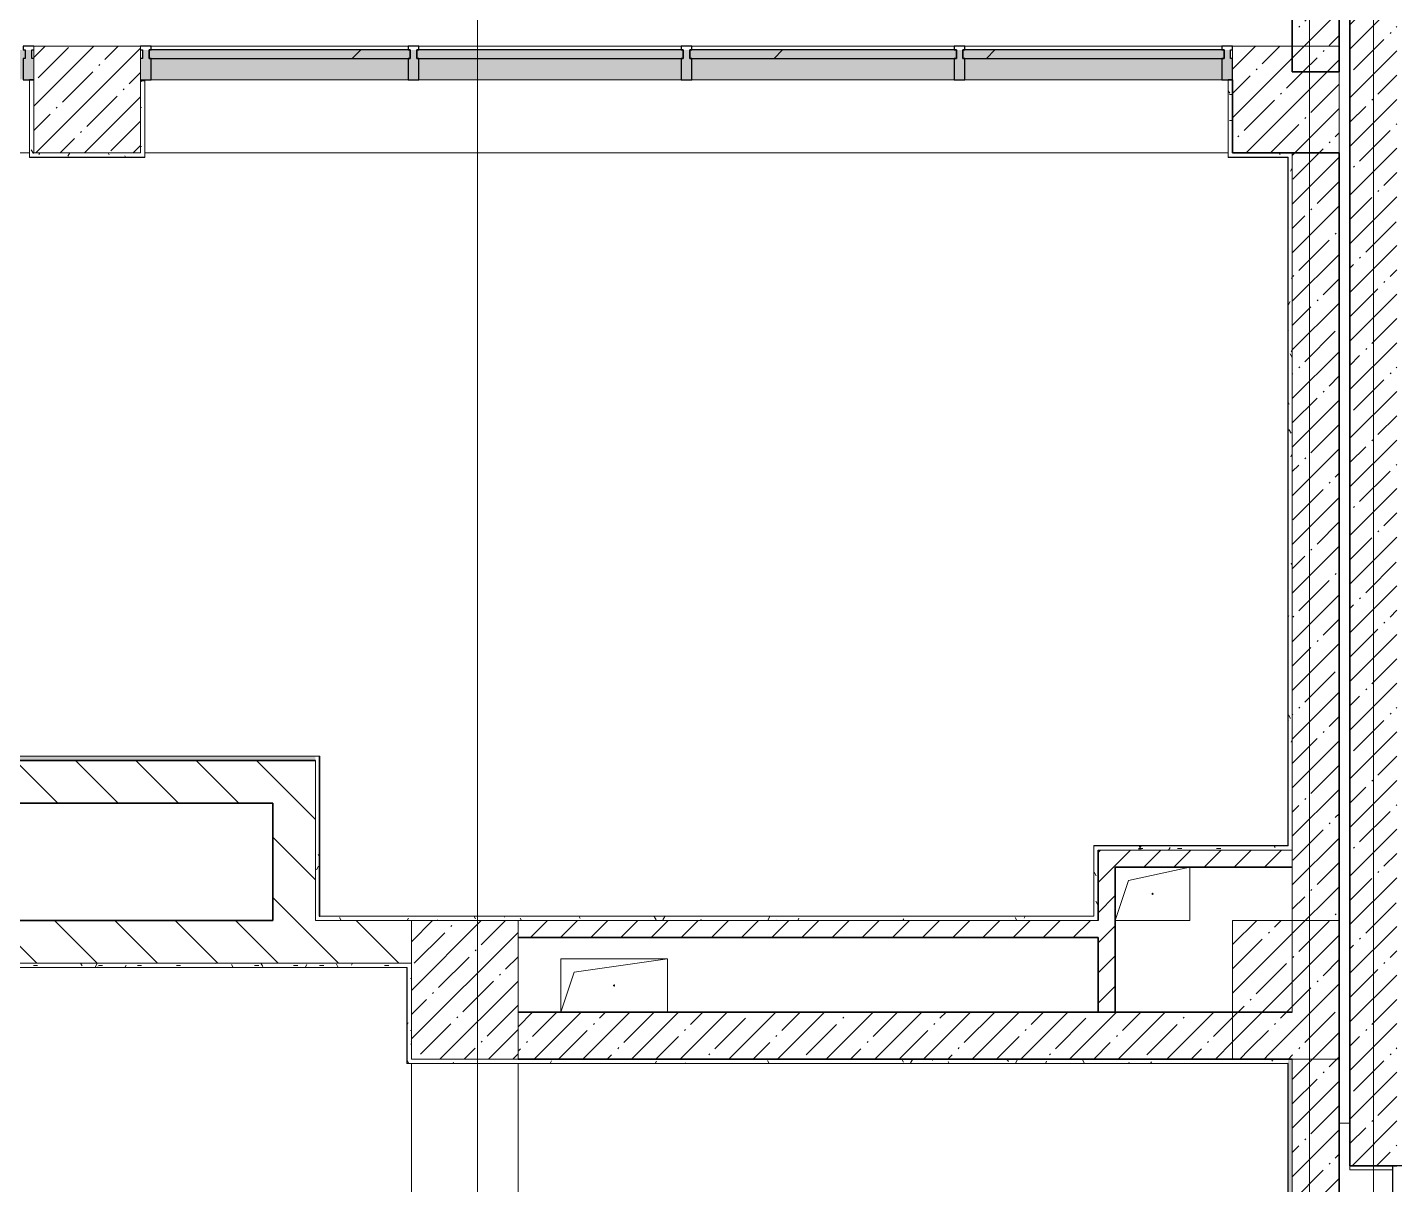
# Model space of a CAD drawing. Header units: millimetres. Extents: x 3914 to 443608, y -156176 to 78197.
# Drawn here: x 393969 to 400380, y -135666 to -130238 of the extents above; entities that cross this region are included whole.
import ezdxf

# ---------------------------------------------------------------- set-up
doc = ezdxf.new("R2010")
doc.units = ezdxf.units.MM
doc.layers.add('A-AREA-PATT-3', color=7, linetype='Continuous', lineweight=5, true_color=0xe6fae8, transparency=1)
for name, color, linetype, lineweight in [('A-FLOR', 7, 'Continuous', 9), ('A-GENM', 7, 'Continuous', 9), ('A-GLAZ-CURT', 7, 'Continuous', 9), ('A-GLAZ-CURT-1', 7, 'Continuous', 5), ('A-GLAZ-CURT-2', 7, 'Continuous', 25), ('A-GLAZ-CWMG', 7, 'Continuous', 9), ('A-GLAZ-CWMG-1', 7, 'Continuous', 25), ('A-WALL', 7, 'Continuous', 5), ('A-WALL-1', 7, 'Continuous', 35), ('I-WALL', 7, 'Continuous', 5), ('S-COLS', 7, 'Continuous', 9), ('S-COLS-1', 7, 'Continuous', 5), ('Оси', 7, 'Continuous', 9)]:
    doc.layers.add(name, color=color, linetype=linetype, lineweight=lineweight)
doc.layers.add('A-WALL-FNSH-1', color=9, linetype='Continuous', lineweight=5, true_color=0x808080)
pattern_1 = [(45, (315419.7, -145976.68), (-114.04925, 114.04925), []), (45, (315533.75, -145976.68), (-114.04925, 114.04925), [201.612, -40.322, 6.706, -33.617])]
pattern_2 = [(135, (315419.7, -145976.68), (-141.42136, -141.42136), [])]
pattern_3 = [(45, (315419.7, -145976.68), (-70.71068, 70.71068), [])]
pattern_4 = [(0, (315419.7, -145976.68), (243.84, 60.96), [20.117, -162.763, 20.117, -162.763, -975.36]), (0, (315419.7, -145976.68), (243.84, 60.96), [-365.76, 20.117, -345.643, 20.117, -162.763, -426.72]), (0, (315419.7, -145976.68), (243.84, 60.96), [-914.4, 20.117, -101.803, 20.117, -284.683]), (120, (315511.14, -145946.2), (-174.71291, 180.691634), [20.117, -162.763, 20.117, -162.763, -975.36]), (120, (315511.14, -145946.2), (-174.71291, 180.691634), [-365.76, 20.117, -345.643, 20.117, -162.763, -426.72]), (120, (315511.14, -145946.2), (-174.71291, 180.691634), [-914.4, 20.117, -101.803, 20.117, -284.683]), (240, (315541.62, -145824.28), (-69.12709, -241.651634), [20.117, -162.763, 20.117, -162.763, -975.36]), (240, (315541.62, -145824.28), (-69.12709, -241.651634), [-365.76, 20.117, -345.643, 20.117, -162.763, -426.72]), (240, (315541.62, -145824.28), (-69.12709, -241.651634), [-914.4, 20.117, -101.803, 20.117, -284.683])]

# ---------------------------------------------------------------- blocks, each defined once
blk = doc.blocks.new('BSC_Колонна _Прямоугольная - 500х500-V565-Объем проектирования 3 этажа')
at = {"layer": 'S-COLS-1'}
h = blk.add_hatch(dxfattribs=at)
h.set_pattern_fill('FP_111', color=256, style=0, pattern_type=2)
h.set_pattern_definition([(45, (-78830, -15400), (-114.04925, 114.04925), []), (45, (-78715.95, -15400), (-114.04925, 114.04925), [201.613, -40.323, 6.706, -33.617])])
h.paths.add_polyline_path([(250, -250), (250, 250), (-250, 250), (-250, -250), (208, -250)])
for p, q in [((250, 250), (-250, 250)), ((-250, 250), (-250, -250)), ((250, -250), (250, 250)), ((-250, -250), (250, -250))]:
    blk.add_line(p, q, dxfattribs=at)
blk = doc.blocks.new('GM_Отверстие прямоугольное _в плите_ - Отверстие-V590-Объем проектирования 3 этажа')
at = {"layer": 'A-GENM'}
for p, q in [((-250, -125), (-250, 125)), ((-250, 125), (250, 125)), ((250, 125), (-250, 125)), ((-250, 125), (-250, -125)), ((-187.5, 62.5), (250, 125)), ((250, 125), (250, -125)), ((250, -125), (250, 125)), ((-250, -125), (-187.5, 62.5))]:
    blk.add_line(p, q, dxfattribs=at)
for start, end in [(360, 180), (180, 360)]:
    blk.add_arc((0, 0), 2.5, start, end, dxfattribs=at)
blk = doc.blocks.new('Прямоугольный импост - Импост структурный с накладкой - 160мм-30335138-Объем проектирования 3 этажа')
at = {"layer": 'A-GLAZ-CWMG-1'}
for p, q in [((-50, 40), (-50, 140)), ((-50, 140), (0, 140)), ((-40, 40), (-50, 40)), ((-50, -17), (-50, 0)), ((-50, 0), (-40, 0)), ((-40, 0), (-40, 40)), ((-10, 40), (-10, 0)), ((0, 40), (-10, 40)), ((-10, 0), (0, 0)), ((0, -17), (-50, -17))]:
    blk.add_line(p, q, dxfattribs=at)
blk = doc.blocks.new('Системная панель - Стекло - 40мм-30335156-Объем проектирования 3 этажа')
at = {"layer": 'A-GLAZ-CURT-1'}
h = blk.add_hatch(dxfattribs=at)
h.set_pattern_fill('FP_225', color=256, style=0, pattern_type=2)
h.set_pattern_definition([(45, (-79932.5, -15433), (-565.6854, 565.6854), [400, -1200]), (45, (-80332.5, -15633), (-565.6854, 565.6854), [1200, -400]), (45, (-79532.5, -15833), (-565.6854, 565.6854), [400, -1200])])
h.paths.add_polyline_path([(602.5, -40), (612.5, -40), (612.5, 0), (-612.5, -1.1), (-612.5, -40), (393.3, -40)])
at = {"layer": 'A-GLAZ-CURT-2'}
for p, q in [((612.5, 0), (-612.5, 0)), ((-612.5, 0), (-612.5, -40)), ((-612.5, -40), (612.5, -40)), ((612.5, -40), (612.5, 0))]:
    blk.add_line(p, q, dxfattribs=at)
blk = doc.blocks.new('Прямоугольный импост - Импост структурный с накладкой - 160мм-23562106-Объем проектирования 3 этажа')
at = {"layer": 'A-GLAZ-CWMG'}
for p, q in [((80335, 15650), (79130, 15650)), ((80335, 15493), (79130, 15493))]:
    blk.add_line(p, q, dxfattribs=at)
blk = doc.blocks.new('Прямоугольный импост - Импост структурный с накладкой - 160мм-V599-Объем проектирования 3 этажа')
at = {"layer": 'A-GLAZ-CWMG-1'}
for p, q in [((-50, 40), (-50, 140)), ((-50, 140), (0, 140)), ((0, 140), (0, 40)), ((-40, 40), (-50, 40)), ((-50, -17), (-50, 0)), ((-50, 0), (-40, 0)), ((-40, 0), (-40, 40)), ((-10, 40), (-10, 0)), ((0, 40), (-10, 40)), ((-10, 0), (0, 0)), ((0, 0), (0, -17)), ((0, -17), (-50, -17))]:
    blk.add_line(p, q, dxfattribs=at)
blk = doc.blocks.new('Прямоугольный импост - Импост структурный с накладкой - 160мм-V600-Объем проектирования 3 этажа')
at = {"layer": 'A-GLAZ-CWMG-1'}
for p, q in [((0, 140), (-50, 140)), ((-50, 140), (-50, 40)), ((-50, 40), (-40, 40)), ((-40, 0), (-50, 0)), ((-50, 0), (-50, -17)), ((-40, 40), (-40, 0)), ((-10, 0), (-10, 40)), ((-10, 40), (0, 40)), ((0, 0), (-10, 0)), ((-50, -17), (0, -17))]:
    blk.add_line(p, q, dxfattribs=at)
blk = doc.blocks.new('Системная панель - Стекло - 40мм-30335157-Объем проектирования 3 этажа')
at = {"layer": 'A-GLAZ-CURT-1'}
h = blk.add_hatch(dxfattribs=at)
h.set_pattern_fill('FP_226', color=256, style=0, pattern_type=2)
h.set_pattern_definition([(45, (-82480, -15433), (-565.6854, 565.6854), [400, -1200]), (45, (-82880, -15633), (-565.6854, 565.6854), [1200, -400]), (45, (-82080, -15833), (-565.6854, 565.6854), [400, -1200])])
h.paths.add_polyline_path([(625, -40), (625, 0), (-625, 0), (-625, -40), (615, -40)])
at = {"layer": 'A-GLAZ-CURT-2'}
for p, q in [((625, 0), (-625, 0)), ((-625, 0), (-625, -40)), ((-625, -40), (625, -40)), ((625, -40), (625, 0))]:
    blk.add_line(p, q, dxfattribs=at)
blk = doc.blocks.new('Прямоугольный импост - Импост структурный с накладкой - 160мм-23562108-Объем проектирования 3 этажа')
at = {"layer": 'A-GLAZ-CWMG'}
for p, q in [((82895, 15650), (81665, 15650)), ((82895, 15493), (81665, 15493))]:
    blk.add_line(p, q, dxfattribs=at)
blk = doc.blocks.new('Прямоугольный импост - Импост структурный с накладкой - 160мм-30335135-Объем проектирования 3 этажа')
at = {"layer": 'A-GLAZ-CWMG-1'}
for p, q in [((-25, 40), (-25, 140)), ((-25, 140), (25, 140)), ((25, 140), (25, 40)), ((-15, 40), (-25, 40)), ((-25, -17), (-25, 0)), ((-25, 0), (-15, 0)), ((-15, 0), (-15, 40)), ((15, 40), (15, 0)), ((25, 40), (15, 40)), ((15, 0), (25, 0)), ((25, 0), (25, -17)), ((25, -17), (-25, -17))]:
    blk.add_line(p, q, dxfattribs=at)
blk = doc.blocks.new('GM_Отверстие прямоугольное _в плите_ - Отверстие-V615-Объем проектирования 3 этажа')
at = {"layer": 'A-GENM'}
for p, q in [((-112.5, 62.5), (175, 125)), ((175, 125), (175, -125)), ((175, -125), (175, 125)), ((-175, -125), (-112.5, 62.5)), ((175, -125), (-175, -125)), ((-175, -125), (175, -125))]:
    blk.add_line(p, q, dxfattribs=at)
for start, end in [(360, 180), (180, 360)]:
    blk.add_arc((0, 0), 2.5, start, end, dxfattribs=at)
blk = doc.blocks.new('Прямоугольный импост - Импост структурный с накладкой - 190мм-33184358-Объем проектирования 3 этажа')
at = {"layer": 'A-GLAZ-CWMG-1'}
for p, q in [((0, 17), (-50, 17)), ((-50, 17), (-50, 0)), ((-50, 0), (-40, 0)), ((-40, 0), (-40, -40)), ((-10, -40), (-10, 0)), ((-10, 0), (0, 0)), ((0, 0), (0, 17)), ((-40, -40), (-50, -40)), ((-50, -40), (-50, -190)), ((0, -40), (-10, -40)), ((0, -190), (0, -40)), ((-50, -190), (0, -190))]:
    blk.add_line(p, q, dxfattribs=at)
blk = doc.blocks.new('BSC_Колонна _Прямоугольная - 650х500-V628-Объем проектирования 3 этажа')
at = {"layer": 'S-COLS-1'}
h = blk.add_hatch(dxfattribs=at)
h.set_pattern_fill('FP_173', color=256, style=0, pattern_type=2)
h.set_pattern_definition([(135, (11225, -80600), (-114.04925, -114.04925), []), (135, (11225, -80485.95), (-114.04925, -114.04925), [201.612, -40.322, 6.706, -33.617])])
h.paths.add_polyline_path([(325, 250), (-325, 250), (-325, -250), (325, -250)])
for p, q in [((325, 250), (-325, 250)), ((-325, 250), (-325, -250)), ((325, -250), (325, 250)), ((-325, -250), (325, -250))]:
    blk.add_line(p, q, dxfattribs=at)
blk = doc.blocks.new('Системная панель - Стекло - 40мм-V637-Объем проектирования 3 этажа')
at = {"layer": 'A-GLAZ-CURT-2'}
for p, q in [((625, 0), (-625, 0)), ((-625, 0), (-625, -40)), ((-625, -40), (625, -40)), ((625, -40), (625, 0))]:
    blk.add_line(p, q, dxfattribs=at)
blk = doc.blocks.new('Прямоугольный импост - Импост структурный с накладкой - 160мм-23562109-Объем проектирования 3 этажа')
at = {"layer": 'A-GLAZ-CWMG'}
for p, q in [((81615, 15650), (80385, 15650)), ((81615, 15493), (80385, 15493))]:
    blk.add_line(p, q, dxfattribs=at)
blk = doc.blocks.new('Прямоугольный импост - Импост структурный с накладкой - 160мм-30335136-Объем проектирования 3 этажа')
at = {"layer": 'A-GLAZ-CWMG-1'}
for p, q in [((-25, 40), (-25, 140)), ((-25, 140), (25, 140)), ((25, 140), (25, 40)), ((-15, 40), (-25, 40)), ((-25, -17), (-25, 0)), ((-25, 0), (-15, 0)), ((-15, 0), (-15, 40)), ((15, 40), (15, 0)), ((25, 40), (15, 40)), ((15, 0), (25, 0)), ((25, 0), (25, -17)), ((25, -17), (-25, -17))]:
    blk.add_line(p, q, dxfattribs=at)
blk = doc.blocks.new('Системная панель - Стекло - 40мм-V639-Объем проектирования 3 этажа')
at = {"layer": 'A-GLAZ-CURT-1'}
h = blk.add_hatch(dxfattribs=at)
h.set_pattern_fill('FP_231', color=256, style=0, pattern_type=2)
h.set_pattern_definition([(45, (-83747.5, -15433), (-565.6854, 565.6854), [400, -1200]), (45, (-84147.5, -15633), (-565.6854, 565.6854), [1200, -400]), (45, (-83347.5, -15833), (-565.6854, 565.6854), [400, -1200])])
h.paths.add_polyline_path([(612.5, -40), (612.5, 0), (-612.5, 0), (-612.5, -40), (602.5, -40)])
at = {"layer": 'A-GLAZ-CURT-2'}
for p, q in [((612.5, 0), (-612.5, 0)), ((-612.5, 0), (-612.5, -40)), ((-612.5, -40), (612.5, -40)), ((612.5, -40), (612.5, 0))]:
    blk.add_line(p, q, dxfattribs=at)
blk = doc.blocks.new('Прямоугольный импост - Импост структурный с накладкой - 160мм-23562112-Объем проектирования 3 этажа')
at = {"layer": 'A-GLAZ-CWMG'}
for p, q in [((84150, 15650), (82945, 15650)), ((84150, 15493), (82945, 15493))]:
    blk.add_line(p, q, dxfattribs=at)

msp = doc.modelspace()

# ---------------------------------------------------------------- hatches: boundary and pattern name
at = {"layer": 'A-AREA-PATT-3'}
h = msp.add_hatch(color=256, dxfattribs=at)
h.paths.add_polyline_path([(384090.2, -134176.7), (384253.7, -134176.7), (384253.7, -134156.7), (384213.7, -134156.7), (384213.7, -134136.7), (384223.7, -134136.7), (384223.7, -134036.7), (384163.7, -134036.7), (384163.7, -134076.7), (384090.2, -134076.7), (384090.2, -134119.9)])
h.paths.add_polyline_path([(385613.7, -134176.7), (385643.7, -134176.7), (385643.7, -134136.7), (385653.7, -134136.7), (385653.7, -134176.7), (385709.2, -134176.7), (385708.7, -134076.7), (385653.7, -134076.7), (385653.7, -134036.7), (385603.7, -134036.7), (385603.7, -134136.7), (385613.7, -134136.7), (385613.7, -134156.7), (385563.7, -134156.7), (385563.7, -134176.7), (385603.7, -134176.7)])
h.paths.add_polyline_path([(398354.7, -130483.7), (399619.7, -130482.3), (399619.7, -130383.7), (399609.7, -130383.7), (399609.7, -130343.7), (394509.7, -130344), (394509.7, -130383.7), (394499.7, -130383.7), (394499.7, -130483.7), (398324.7, -130483.7)])
h.paths.add_polyline_path([(391194.4, -130483.7), (393999.7, -130482.1), (393999.7, -130383.7), (393989.7, -130383.7), (393989.7, -130343.7), (389469.7, -130344.3), (389469.7, -130383.7), (389459.7, -130383.7), (389459.7, -130483.7), (390803.6, -130483.7)])
h.paths.add_polyline_path([(389402.7, -130326.7), (389402.7, -130316.7), (389442.7, -130316.7), (389440.8, -127386.7), (389402.7, -127386.7), (389402.7, -127376.7), (389304.7, -127377.5), (389302.7, -130326.7)])
h.paths.add_polyline_path([(395764.7, -127369.7), (399609.7, -127369.7), (399609.7, -127329.7), (399619.7, -127329.7), (399619.7, -127229.7), (394499.7, -127231.3), (394499.7, -127329.7), (394509.7, -127329.7), (394509.7, -127369.7), (395754.7, -127369.7)])
h.paths.add_polyline_path([(393989.7, -127369.7), (393989.7, -127329.7), (393999.7, -127329.7), (393999.7, -127229.7), (389459.7, -127229.7), (389459.7, -127329.7), (389469.7, -127329.7), (389471.1, -127369.7), (393985.7, -127369.7)])
h.paths.add_polyline_path([(400150.2, -126856.2), (400150.2, -126845.7), (400130.2, -126845.7), (400130.2, -126856.2)])
h.paths.add_polyline_path([(400124.3, -123307.7), (400144.3, -123307.7), (400144.3, -123297.2), (400124.3, -123297.2)])
at = {"layer": 'I-WALL'}
h = msp.add_hatch(dxfattribs=at)
h.set_pattern_fill('FP_1', color=256, style=0, pattern_type=2)
h.set_pattern_definition(pattern_1)
h.paths.add_polyline_path([(400180.4, -135576.7), (400389.7, -135576.7), (400389.7, -126876.7), (400169.7, -126876.7), (400169.7, -135576.7), (400178.1, -135576.7)])
h = msp.add_hatch(dxfattribs=at)
h.set_pattern_fill('FP_1', color=256, style=0, pattern_type=2)
h.set_pattern_definition(pattern_1)
h.paths.add_polyline_path([(399911.3, -130446.7), (400119.7, -130446.7), (400119.7, -127406.7), (399899.7, -127406.7), (399899.7, -130446.7), (399906.1, -130446.7)])
h = msp.add_hatch(dxfattribs=at)
h.set_pattern_fill('FP_191', color=256, style=0, pattern_type=2)
h.set_pattern_definition(pattern_4)
h.paths.add_polyline_path([(393979.7, -130846.7), (393999.7, -130846.7), (393999.7, -130483.7), (393979.7, -130483.7), (393979.7, -130843.7)])
h = msp.add_hatch(dxfattribs=at)
h.set_pattern_fill('FP_191', color=256, style=0, pattern_type=2)
h.set_pattern_definition(pattern_4)
h.paths.add_polyline_path([(394499.7, -130826.7), (394519.7, -130825.9), (394519.7, -130486.7), (394499.7, -130486.7), (394499.7, -130574.5)])
h = msp.add_hatch(dxfattribs=at)
h.set_pattern_fill('FP_191', color=256, style=0, pattern_type=2)
h.set_pattern_definition(pattern_4)
h.paths.add_polyline_path([(399599.7, -130846.7), (399619.7, -130846.7), (399619.7, -130483.7), (399599.7, -130483.7), (399599.7, -130826.7)])
h = msp.add_hatch(dxfattribs=at)
h.set_pattern_fill('FP_191', color=256, style=0, pattern_type=2)
h.set_pattern_definition(pattern_4)
h.paths.add_polyline_path([(394519.7, -130846.7), (394519.7, -130826.7), (393999.7, -130826.7), (393999.7, -130846.7), (394499.7, -130846.7)])
h = msp.add_hatch(dxfattribs=at)
h.set_pattern_fill('FP_191', color=256, style=0, pattern_type=2)
h.set_pattern_definition(pattern_4)
h.paths.add_polyline_path([(399619.7, -130846.7), (399879.7, -130845.7), (399896.6, -130826.7), (399619.7, -130826.7)])
h.paths.add_polyline_path([(399899.7, -130846.7), (399899.7, -130826.7), (399879.7, -130846.7), (399896.6, -130846.7)])
h = msp.add_hatch(dxfattribs=at)
h.set_pattern_fill('FP_1', color=256, style=0, pattern_type=2)
h.set_pattern_definition(pattern_1)
h.paths.add_polyline_path([(399899.8, -141926.7), (400119.7, -141926.7), (400119.7, -130826.7), (399899.7, -130826.7), (399899.7, -141926.7)])
h = msp.add_hatch(dxfattribs=at)
h.set_pattern_fill('FP_191', color=256, style=0, pattern_type=2)
h.set_pattern_definition(pattern_4)
h.paths.add_polyline_path([(399899.7, -134096.7), (399899.7, -130846.7), (399879.7, -130846.8), (399880.7, -134076.7), (399896.6, -134093.4)])
h.paths.add_polyline_path([(399879.7, -134096.7), (399899.7, -134096.7), (399879.7, -134076.7)])
h = msp.add_hatch(dxfattribs=at)
h.set_pattern_fill('FP_191', color=256, style=0, pattern_type=2)
h.set_pattern_definition(pattern_4)
h.paths.add_polyline_path([(395319.7, -133676.7), (395319.7, -133656.7), (388939.7, -133656.7), (388939.7, -133676.7), (395119.7, -133676.7)])
h = msp.add_hatch(dxfattribs=at)
h.set_pattern_fill('FP_191', color=256, style=0, pattern_type=2)
h.set_pattern_definition(pattern_4)
h.paths.add_polyline_path([(395339.7, -134406.7), (395339.7, -134406.6), (395338.7, -133656.7), (395319.7, -133656.7), (395319.7, -134406.7), (395338.7, -134406.7)])
h = msp.add_hatch(dxfattribs=at)
h.set_pattern_fill('FP_23', color=256, style=0, pattern_type=2)
h.set_pattern_definition(pattern_2)
h.paths.add_polyline_path([(388959.7, -133876.7), (395119.7, -133876.7), (395119.7, -133676.7), (388959.7, -133676.7)])
h = msp.add_hatch(dxfattribs=at)
h.set_pattern_fill('FP_23', color=256, style=0, pattern_type=2)
h.set_pattern_definition(pattern_2)
h.paths.add_polyline_path([(395319.7, -134426.7), (395319.7, -133676.7), (395119.7, -133676.7), (395119.7, -134426.7)])
h = msp.add_hatch(dxfattribs=at)
h.set_pattern_fill('FP_191', color=256, style=0, pattern_type=2)
h.set_pattern_definition(pattern_4)
h.paths.add_polyline_path([(399069.7, -134096.7), (399879.7, -134096.7), (399879.7, -134076.7), (398969.7, -134076.7), (398970.2, -134096.7), (398989.7, -134096.7)])
h = msp.add_hatch(dxfattribs=at)
h.set_pattern_fill('FP_191', color=256, style=0, pattern_type=2)
h.set_pattern_definition(pattern_4)
h.paths.add_polyline_path([(398989.7, -134426.7), (398989.7, -134096.7), (398969.7, -134096.7), (398970.2, -134406.2)])
h.paths.add_polyline_path([(398989.7, -134426.7), (398969.7, -134406.7), (398971.4, -134426.7)])
h = msp.add_hatch(dxfattribs=at)
h.set_pattern_fill('FP_22', color=256, style=0, pattern_type=2)
h.set_pattern_definition(pattern_3)
h.paths.add_polyline_path([(398989.7, -134856.7), (399069.7, -134856.7), (399069.7, -134096.7), (398989.7, -134096.7), (398989.7, -134835)])
h = msp.add_hatch(dxfattribs=at)
h.set_pattern_fill('FP_22', color=256, style=0, pattern_type=2)
h.set_pattern_definition(pattern_3)
h.paths.add_polyline_path([(399896.6, -134176.7), (399899.7, -134176.7), (399899.7, -134096.7), (399069.7, -134096.7), (399069.7, -134176.7), (399879.7, -134176.7)])
h = msp.add_hatch(dxfattribs=at)
h.set_pattern_fill('FP_23', color=256, style=0, pattern_type=2)
h.set_pattern_definition(pattern_2)
h.paths.add_polyline_path([(395769.7, -134626.7), (395769.7, -134426.7), (391399.7, -134426.7), (391399.7, -134626.7), (395755.7, -134626.7)])
h = msp.add_hatch(dxfattribs=at)
h.set_pattern_fill('FP_191', color=256, style=0, pattern_type=2)
h.set_pattern_definition(pattern_4)
h.paths.add_polyline_path([(398808.8, -134426.7), (398969.7, -134426.7), (398969.7, -134406.7), (395338.7, -134408.6), (395319.7, -134426.7), (397721, -134426.7)])
h.paths.add_polyline_path([(395319.7, -134426.7), (395338.7, -134406.7), (395319.7, -134406.7)])
h = msp.add_hatch(dxfattribs=at)
h.set_pattern_fill('FP_22', color=256, style=0, pattern_type=2)
h.set_pattern_definition(pattern_3)
h.paths.add_polyline_path([(398989.7, -134506.7), (398989.7, -134426.7), (396269.7, -134426.7), (396269.7, -134506.7), (398970.2, -134506.7)])
h = msp.add_hatch(dxfattribs=at)
h.set_pattern_fill('FP_191', color=256, style=0, pattern_type=2)
h.set_pattern_definition(pattern_4)
h.paths.add_polyline_path([(395545.5, -134646.7), (395748.7, -134646.7), (395749.7, -134626.7), (391399.7, -134626.7), (391399.7, -134646.7), (395338.7, -134646.7)])
h = msp.add_hatch(dxfattribs=at)
h.set_pattern_fill('FP_191', color=256, style=0, pattern_type=2)
h.set_pattern_definition(pattern_4)
h.paths.add_polyline_path([(395749.7, -135076.7), (395769.7, -135076.7), (395769.7, -134626.7), (395749.7, -134626.7), (395749.7, -134671.7)])
h = msp.add_hatch(dxfattribs=at)
h.set_pattern_fill('FP_1', color=256, style=0, pattern_type=2)
h.set_pattern_definition(pattern_1)
h.paths.add_polyline_path([(399879.7, -135076.7), (399619.7, -135012.4), (399619.7, -134856.7), (396269.7, -134856.7), (396269.7, -135076.7), (399599.7, -135076.7)])
h = msp.add_hatch(dxfattribs=at)
h.set_pattern_fill('FP_191', color=256, style=0, pattern_type=2)
h.set_pattern_definition(pattern_4)
h.paths.add_polyline_path([(399878.7, -135096.7), (399878.7, -135076.7), (395749.7, -135076.7), (395749.7, -135096.7), (399599.7, -135096.7)])
h = msp.add_hatch(dxfattribs=at)
h.set_pattern_fill('FP_191', color=256, style=0, pattern_type=2)
h.set_pattern_definition(pattern_4)
h.paths.add_polyline_path([(399899.7, -141906.7), (399899.7, -135076.7), (399879.7, -135076.7), (399879.7, -141905.7), (399896.6, -141906.5)])
at = {"layer": 'S-COLS-1'}
h = msp.add_hatch(dxfattribs=at)
h.set_pattern_fill('FP_1', color=256, style=0, pattern_type=2)
h.set_pattern_definition(pattern_1)
h.paths.add_polyline_path([(399619.7, -130826.7), (400119.7, -130826.7), (400119.7, -130446.7), (399899.7, -130446.7), (399899.7, -130326.7), (399619.7, -130326.7), (399619.7, -130483.7)])
h = msp.add_hatch(dxfattribs=at)
h.set_pattern_fill('FP_1', color=256, style=0, pattern_type=2)
h.set_pattern_definition(pattern_1)
h.paths.add_polyline_path([(399896.6, -135076.7), (399899.7, -135076.7), (399899.7, -134426.7), (399619.7, -134426.7), (399619.7, -135012.4), (399879.7, -135076.7)])

# ---------------------------------------------------------------- linework, layer by layer
at = {"layer": 'A-FLOR'}
for p, q in [((399619.7, -130343.7), (399619.7, -130383.7)), ((393979.7, -130483.7), (393979.7, -130846.7)), ((394519.7, -130846.7), (394519.7, -130483.7)), ((394519.7, -130483.7), (399576.4, -130483.7)), ((399599.7, -130483.7), (399599.7, -130846.7)), ((393979.7, -130826.7), (389480.7, -130826.7)), ((399599.7, -130826.7), (394519.7, -130826.7)), ((393979.7, -130846.7), (394519.7, -130846.7)), ((399599.7, -130846.7), (399878.7, -130846.7)), ((399879.7, -130846.7), (399879.7, -134075.7)), ((395338.7, -133656.7), (388939.7, -133656.7)), ((399879.7, -134076.7), (398970.2, -134076.7)), ((398969.7, -134406.7), (395340.7, -134406.7)), ((395755.7, -135097.7), (399879.7, -135097.7)), ((395769.7, -141906.7), (395769.7, -135097.7)), ((396269.7, -135097.7), (396269.7, -141906.7)), ((399879.7, -135097.7), (399879.7, -141905.7)), ((400169.7, -135376.7), (400119.7, -135376.7)), ((400169.7, -135596.7), (400169.7, -135576.7)), ((400369.7, -135596.7), (400169.7, -135596.7))]:
    msp.add_line(p, q, dxfattribs=at)
at = {"layer": 'A-WALL'}
for p, q in [((399899.7, -134856.7), (399899.7, -130826.7)), ((399878.7, -130846.7), (399879.7, -130846.7)), ((395319.7, -133676.7), (395319.7, -134426.7)), ((398969.7, -134406.7), (398969.7, -134076.7)), ((398989.7, -134096.7), (399899.7, -134096.7)), ((399879.7, -134075.7), (399879.7, -134076.7)), ((395769.7, -134426.7), (395319.7, -134426.7)), ((395319.7, -134426.7), (395769.7, -134426.7)), ((395340.7, -134406.7), (395339.7, -134406.7)), ((396269.7, -134426.7), (398989.7, -134426.7)), ((395769.7, -134626.7), (391399.7, -134626.7)), ((395749.7, -134646.7), (391419.7, -134646.7)), ((395749.7, -135076.7), (395749.7, -134646.7)), ((399879.7, -135097.7), (399879.7, -135096.7)), ((399899.7, -141926.7), (399899.7, -135076.7))]:
    msp.add_line(p, q, dxfattribs=at)
at = {"layer": 'A-WALL-1'}
for p, q in [((400169.7, -126876.7), (400169.7, -135576.7)), ((399899.7, -127406.7), (399899.7, -130446.7)), ((400119.7, -130446.7), (400119.7, -127406.7)), ((399899.7, -130446.7), (400119.7, -130446.7)), ((393999.7, -130483.7), (393979.7, -130483.7)), ((394519.7, -130486.7), (394499.7, -130486.7)), ((399619.7, -130483.7), (399599.7, -130483.7)), ((399619.7, -130826.7), (399619.7, -130483.7)), ((400119.7, -130826.7), (399619.7, -130826.7)), ((400119.7, -141926.7), (400119.7, -130826.7)), ((394519.7, -130846.7), (394519.7, -130846.7)), ((395339.7, -133656.7), (395338.7, -133656.7)), ((395339.7, -134406.7), (395339.7, -133656.7)), ((395319.7, -133676.7), (388959.7, -133676.7)), ((392700.2, -133876.7), (395119.7, -133876.7)), ((395119.7, -133876.7), (395119.7, -134426.7)), ((398970.2, -134076.7), (398969.7, -134076.7)), ((398989.7, -134096.7), (398989.7, -134426.7)), ((399069.7, -134856.7), (399069.7, -134176.7)), ((399069.7, -134176.7), (399899.7, -134176.7)), ((395119.7, -134426.7), (392700.2, -134426.7)), ((396269.7, -134506.7), (398989.7, -134506.7)), ((398989.7, -134506.7), (398989.7, -134856.7)), ((399899.7, -134856.7), (396269.7, -134856.7)), ((399899.7, -135076.7), (396269.7, -135076.7)), ((399878.7, -135096.7), (399879.7, -135096.7)), ((400169.7, -135576.7), (400389.7, -135576.7))]:
    msp.add_line(p, q, dxfattribs=at)
at = {"layer": 'A-WALL-FNSH-1'}
for p, q in [((393979.7, -130483.7), (393978.7, -130483.7)), ((393978.7, -130483.7), (393978.7, -130847.7)), ((394520.7, -130486.7), (394519.7, -130486.7)), ((394520.7, -130847.7), (394520.7, -130486.7)), ((399599.7, -130483.7), (399598.7, -130483.7)), ((399598.7, -130483.7), (399598.7, -130847.7)), ((393978.7, -130847.7), (394520.7, -130847.7)), ((399598.7, -130847.7), (399878.7, -130847.7)), ((399878.7, -130847.7), (399878.7, -134075.7)), ((395340.7, -133655.7), (388938.7, -133655.7)), ((395340.7, -134405.7), (395340.7, -133655.7)), ((398968.7, -134075.7), (398968.7, -134405.7)), ((399878.7, -134075.7), (398968.7, -134075.7)), ((398968.7, -134405.7), (395340.7, -134405.7)), ((393934.7, -134647.7), (395748.7, -134647.7)), ((395748.7, -134647.7), (395748.7, -135097.7)), ((395748.7, -135097.7), (395755.7, -135097.7)), ((395749.7, -135096.7), (395749.7, -135076.7)), ((399878.7, -135096.7), (395749.7, -135096.7)), ((399878.7, -135097.7), (399878.7, -141905.7))]:
    msp.add_line(p, q, dxfattribs=at)
at = {"layer": 'S-COLS-1'}
for p, q in [((400119.7, -130326.7), (399619.7, -130326.7)), ((399619.7, -130326.7), (399619.7, -130826.7)), ((400119.7, -130826.7), (400119.7, -130326.7)), ((399619.7, -130826.7), (400119.7, -130826.7)), ((400119.7, -134426.7), (399619.7, -134426.7)), ((399619.7, -134426.7), (399619.7, -135076.7)), ((400119.7, -135076.7), (400119.7, -134426.7)), ((399619.7, -135076.7), (400119.7, -135076.7))]:
    msp.add_line(p, q, dxfattribs=at)
at = {"layer": 'Оси'}
for points in [[(396079.7, -147882.9), (396079.7, -142882.9), (396079.7, -123586.6), (396079.7, -118586.6)], [(399979.7, -147882.9), (399979.7, -142882.9), (399979.7, -129061.6), (399979.7, -124061.6)], [(401224.2, -147882.9), (401224.2, -147293), (400279.7, -146612.9), (400279.7, -141612.9), (400279.7, -129061.6), (400279.7, -124061.6)]]:
    msp.add_lwpolyline(points, dxfattribs=at)

# ---------------------------------------------------------------- block references
at = {"layer": 'A-GENM'}
for name, p in [('GM_Отверстие прямоугольное _в плите_ - Отверстие-V615-Объем проектирования 3 этажа', (399244.7, -134301.7)), ('GM_Отверстие прямоугольное _в плите_ - Отверстие-V590-Объем проектирования 3 этажа', (396719.7, -134731.7))]:
    msp.add_blockref(name, p, dxfattribs=at)
at = {"layer": 'A-GLAZ-CURT'}
for name, p in [('Системная панель - Стекло - 40мм-30335156-Объем проектирования 3 этажа', (395152.2, -130343.7)), ('Системная панель - Стекло - 40мм-V637-Объем проектирования 3 этажа', (396419.7, -130343.7)), ('Системная панель - Стекло - 40мм-30335157-Объем проектирования 3 этажа', (397699.7, -130343.7)), ('Системная панель - Стекло - 40мм-V639-Объем проектирования 3 этажа', (398967.2, -130343.7))]:
    msp.add_blockref(name, p, dxfattribs=at)
at = {"layer": 'A-GLAZ-CWMG', "extrusion": (0, 0, -1), "rotation": 180}
for name, p in [('Прямоугольный импост - Импост структурный с накладкой - 160мм-30335138-Объем проектирования 3 этажа', (-393999.7, -130343.7)), ('Прямоугольный импост - Импост структурный с накладкой - 160мм-30335136-Объем проектирования 3 этажа', (-395779.7, -130343.7)), ('Прямоугольный импост - Импост структурный с накладкой - 160мм-30335135-Объем проектирования 3 этажа', (-397059.7, -130343.7)), ('Прямоугольный импост - Импост структурный с накладкой - 160мм-30335136-Объем проектирования 3 этажа', (-398339.7, -130343.7)), ('Прямоугольный импост - Импост структурный с накладкой - 160мм-V599-Объем проектирования 3 этажа', (-399619.7, -130343.7))]:
    msp.add_blockref(name, p, dxfattribs=at)
at = {"layer": 'A-GLAZ-CWMG', "rotation": 180}
for name, p in [('Прямоугольный импост - Импост структурный с накладкой - 160мм-V600-Объем проектирования 3 этажа', (394499.7, -130343.7)), ('Прямоугольный импост - Импост структурный с накладкой - 190мм-33184358-Объем проектирования 3 этажа', (400369.7, -135766.7))]:
    msp.add_blockref(name, p, dxfattribs=at)
at = {"layer": 'A-GLAZ-CWMG'}
for name in ['Прямоугольный импост - Импост структурный с накладкой - 160мм-23562106-Объем проектирования 3 этажа', 'Прямоугольный импост - Импост структурный с накладкой - 160мм-23562109-Объем проектирования 3 этажа', 'Прямоугольный импост - Импост структурный с накладкой - 160мм-23562108-Объем проектирования 3 этажа', 'Прямоугольный импост - Импост структурный с накладкой - 160мм-23562112-Объем проектирования 3 этажа']:
    msp.add_blockref(name, (315419.7, -145976.7), dxfattribs=at)
at = {"layer": 'S-COLS'}
msp.add_blockref('BSC_Колонна _Прямоугольная - 500х500-V565-Объем проектирования 3 этажа', (394249.7, -130576.7), dxfattribs=at)
at = {"layer": 'S-COLS', "rotation": 270.0000000000007}
msp.add_blockref('BSC_Колонна _Прямоугольная - 650х500-V628-Объем проектирования 3 этажа', (396019.7, -134751.7), dxfattribs=at)

doc.saveas('drawing.dxf')
